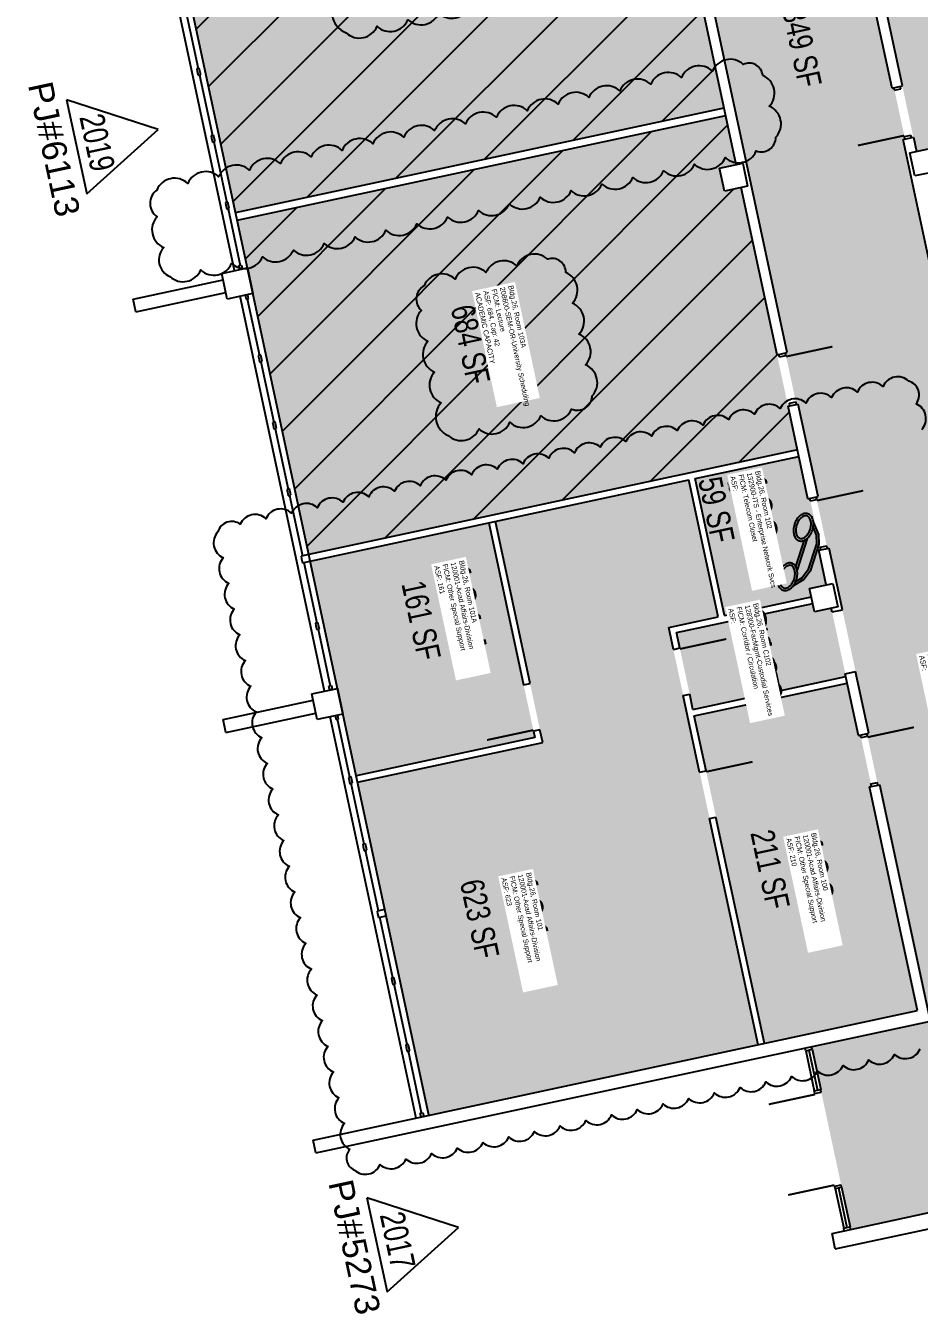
# Model space of a CAD drawing. Header units: inches. Extents: x 69208594 to 69211314, y 27667926 to 27670265.
# Drawn here: x 69208787 to 69209466, y 27667926 to 27668906 of the extents above; entities that cross this region are included whole.
import ezdxf
from ezdxf.enums import TextEntityAlignment as Align

# ---------------------------------------------------------------- set-up
doc = ezdxf.new("R2010")
doc.units = ezdxf.units.IN
doc.header["$LTSCALE"] = 10
doc.header["$MEASUREMENT"] = 0
doc.layers.get('0').update_dxf_attribs({"linetype": 'CONTINUOUS'})
for name, color, linetype in [('A-DOOR', 2, 'CONTINUOUS'), ('A-GLAZ', 1, 'CONTINUOUS'), ('A-IDEN-ICON', 4, 'CONTINUOUS'), ('A-IDEN-RNUM', 7, 'CONTINUOUS'), ('A-IDEN-SNUM', 4, 'CONTINUOUS'), ('A-IDEN-VNUM', 4, 'CONTINUOUS'), ('A-WALL', 5, 'CONTINUOUS'), ('AREA-TEXT', 3, 'CONTINUOUS'), ('Rooms-Category-Color', 7, 'CONTINUOUS'), ('Rooms-Division-Color', 7, 'CONTINUOUS'), ('Rooms-Information', 7, 'CONTINUOUS')]:
    doc.layers.add(name, color=color, linetype=linetype)
doc.layers.add('A-REV', color=1, linetype='CONTINUOUS', true_color=0xff0000)
doc.layers.add('Rooms-Capacity', color=4, linetype='CONTINUOUS', plot=False)
doc.styles.add('Arial', font='arial.ttf')
doc.styles.add('CP_AREA', font='arial.ttf', dxfattribs={"height": 15})
doc.styles.add('CP_ROOMSNUMBER', font='arial.ttf', dxfattribs={"height": 1})
doc.styles.add('CP_ROOMVNUMBER', font='arial.ttf', dxfattribs={"width": 0.85, "height": 0.075})
pattern_1 = [(45, (0, 0), (-26.516504294, 26.516504294), [])]

# ---------------------------------------------------------------- blocks, each defined once
blk = doc.blocks.new('CPPHONE')
for p, q in [((0.0169, 0.0279), (-0.0182, -0.0329)), ((0.0096, 0.0252), (-0.0196, -0.0252))]:
    blk.add_line(p, q)
for points in [[(0.0364, 0.0572), (0.0417, 0.0308), (0.0382, 0.0108), (0.0082, -0.0411), (-0.0083, -0.0558), (-0.0338, -0.0645)], [(0.0334, 0.047), (0.0366, 0.0307), (0.0334, 0.0126), (0.0043, -0.0379), (-0.0109, -0.0514), (-0.0265, -0.0567)]]:
    blk.add_lwpolyline(points)
for points in [[(0.0288, 0.0786, 0.139889), (0.0216, 0.0804, 0.107118), (0.0122, 0.0781, 0.079812), (0.0039, 0.0722, 0.067459), (-0.0035, 0.0626, 0.067459), (-0.008, 0.0515, 0.079812), (-0.009, 0.0413, 0.107118), (-0.0064, 0.032, 0.139889), (-0.0012, 0.0267, 0.139889), (0.0061, 0.0248, 0.107118), (0.0155, 0.0272, 0.079812), (0.0238, 0.0331, 0.067459), (0.0312, 0.0426, 0.067459), (0.0357, 0.0538, 0.079812), (0.0367, 0.0639, 0.107118), (0.034, 0.0732, 0.139889)], [(0.0263, 0.0743, 0.139889), (0.0218, 0.0754, 0.107118), (0.0144, 0.0736, 0.079812), (0.0074, 0.0686, 0.067459), (0.0008, 0.0601, 0.067459), (-0.0032, 0.0502, 0.079812), (-0.004, 0.0417, 0.107118), (-0.0019, 0.0344, 0.139889), (0.0013, 0.031, 0.139889), (0.0059, 0.0298, 0.107118), (0.0133, 0.0317, 0.079812), (0.0203, 0.0367, 0.067459), (0.0268, 0.0451, 0.067459), (0.0309, 0.055, 0.079812), (0.0317, 0.0636, 0.107118), (0.0296, 0.0709, 0.139889)], [(-0.0262, -0.0167, 0.139889), (-0.0334, -0.0148, 0.107118), (-0.0428, -0.0172, 0.079812), (-0.0511, -0.0231, 0.067459), (-0.0585, -0.0326, 0.067459), (-0.063, -0.0438, 0.079812), (-0.064, -0.0539, 0.107118), (-0.0614, -0.0632, 0.139889), (-0.0562, -0.0686, 0.139889), (-0.0489, -0.0704, 0.107118), (-0.0395, -0.0681, 0.079812), (-0.0312, -0.0622, 0.067459), (-0.0238, -0.0526, 0.067459), (-0.0193, -0.0415, 0.079812), (-0.0183, -0.0313, 0.107118), (-0.021, -0.022, 0.139889)], [(-0.0287, -0.021, 0.139889), (-0.0332, -0.0198, 0.107118), (-0.0406, -0.0217, 0.079812), (-0.0476, -0.0267, 0.067459), (-0.0542, -0.0351, 0.067459), (-0.0582, -0.045, 0.079812), (-0.059, -0.0536, 0.107118), (-0.0569, -0.0609, 0.139889), (-0.0537, -0.0643, 0.139889), (-0.0491, -0.0654, 0.107118), (-0.0417, -0.0636, 0.079812), (-0.0347, -0.0586, 0.067459), (-0.0282, -0.0501, 0.067459), (-0.0241, -0.0402, 0.079812), (-0.0233, -0.0317, 0.107118), (-0.0254, -0.0244, 0.139889)]]:
    blk.add_lwpolyline(points, format="xyb", close=True)
blk = doc.blocks.new('ProjectRev')
at = {"transparency": 16777216}
for p, q in [((0, 0.122), (-0.1221, -0.0895)), ((0.1221, -0.0895), (0, 0.122)), ((-0.1221, -0.0895), (0.1221, -0.0895))]:
    blk.add_line(p, q, dxfattribs=at)
at = {"transparency": 16777216, "insert": (-0.1798, -0.1151), "char_height": 0.0625, "attachment_point": 1, "style": 'Arial'}
blk.add_mtext_dynamic_manual_height_columns('PJ#', width=0.24749, gutter_width=0.3125, heights=[0], dxfattribs=at)
at = {"transparency": 16777216, "style": 'Arial', "width": 0.75}
blk.add_attdef('YEAR', text='', height=0.0625, dxfattribs=at).set_placement((0, -0.0359), align=Align.MIDDLE_CENTER)
at = {"transparency": 16777216, "style": 'Arial'}
blk.add_attdef('PROJECT', text='', height=0.0625, dxfattribs=at).set_placement((-0.0276, -0.1151), align=Align.TOP_LEFT)

msp = doc.modelspace()

# ---------------------------------------------------------------- hatches: boundary and pattern name
at = {"layer": 'Rooms-Capacity'}
h = msp.add_hatch(dxfattribs=at)
h.set_pattern_fill('ANSI31', color=256, scale=300, style=0)
h.set_pattern_definition(pattern_1)
h.paths.add_polyline_path([(69208889.31, 27669029.37), (69208946.16, 27668763.89), (69209317.74, 27668843.46), (69209262.25, 27669102.59), (69209249.53, 27669099.86), (69209248.17, 27669106.22)])
h = msp.add_hatch(dxfattribs=at)
h.set_pattern_fill('ANSI31', color=256, scale=300, style=0)
h.set_pattern_definition(pattern_1)
h.paths.add_polyline_path([(69208947.42, 27668758.02), (69209001.86, 27668503.79), (69209373.44, 27668583.36), (69209330.72, 27668782.84), (69209318.01, 27668780.11), (69209314.24, 27668797.72), (69209326.95, 27668800.44), (69209318.99, 27668837.6)])
at = {"layer": 'Rooms-Category-Color', "true_color": 0xadadad}
for points in [[(69210333.76, 27668435.17), (69210340.46, 27668403.88), (69210310.64, 27668397.49), (69210303.94, 27668428.78), (69210255.54, 27668418.42), (69210255.85, 27668416.95), (69210253.89, 27668416.53), (69210218.69, 27668408.99), (69210216.74, 27668408.57), (69210216.42, 27668410.04), (69210130.37, 27668391.61), (69210130.69, 27668390.15), (69210128.73, 27668389.73), (69210070.06, 27668377.16), (69210068.11, 27668376.75), (69210067.79, 27668378.21), (69209860.49, 27668333.82), (69209821.38, 27668325.44), (69209672.75, 27668293.61), (69209673.06, 27668292.15), (69209671.11, 27668291.73), (69209635.91, 27668284.19), (69209633.95, 27668283.77), (69209633.64, 27668285.24), (69209571.06, 27668271.83), (69209589.9, 27668183.83), (69209592, 27668174.05), (69209730.85, 27668203.79), (69209749.84, 27668191.49), (69209772.88, 27668083.93), (69209760.58, 27668064.94), (69209564.04, 27668022.85), (69209505.37, 27668010.28), (69209416.39, 27667991.23), (69209413.94, 27667990.7), (69209413.52, 27667992.66), (69209407.08, 27668022.73), (69209406.67, 27668024.68), (69209391.59, 27668095.08), (69209391.17, 27668097.04), (69209384.63, 27668127.6), (69209384.21, 27668129.55), (69209386.65, 27668130.08), (69209474.66, 27668148.92), (69209472.56, 27668158.7), (69209458.64, 27668223.73), (69209450.26, 27668262.84), (69209438.53, 27668317.6), (69209436.13, 27668328.84), (69209434.66, 27668328.53), (69209434.24, 27668330.49), (69209426.7, 27668365.69), (69209426.28, 27668367.64), (69209427.75, 27668367.96), (69209424.19, 27668384.58), (69209417.7, 27668414.89), (69209415.81, 27668423.69), (69209407.65, 27668461.83), (69209407.44, 27668462.81), (69209397.6, 27668508.76), (69209396.13, 27668508.45), (69209395.71, 27668510.41), (69209388.17, 27668545.61), (69209387.75, 27668547.56), (69209389.22, 27668547.88), (69209374.14, 27668618.28), (69209372.68, 27668617.97), (69209372.26, 27668619.92), (69209364.72, 27668655.12), (69209364.3, 27668657.08), (69209365.77, 27668657.39), (69209362.21, 27668674.02), (69209345.45, 27668752.24), (69209300.64, 27668961.5), (69209292.27, 27669000.61), (69209284.94, 27669034.84), (69209283.47, 27669034.52), (69209283.05, 27669036.48), (69209275.51, 27669071.68), (69209275.09, 27669073.64), (69209276.56, 27669073.95), (69209260.23, 27669150.22), (69209259.6, 27669153.15), (69209258.13, 27669152.84), (69209257.71, 27669154.8), (69209250.8, 27669187.06), (69209250.38, 27669189.02), (69209250.17, 27669190), (69209249.76, 27669191.95), (69209251.22, 27669192.27), (69209235.1, 27669267.56), (69209226.72, 27669306.67), (69209223.37, 27669322.32), (69209213.32, 27669369.25), (69209209.97, 27669384.9), (69209201.59, 27669424.01), (69209180.86, 27669520.82), (69209172.49, 27669559.93), (69209160.76, 27669614.69), (69209159.29, 27669614.38), (69209158.87, 27669616.33), (69209153.22, 27669642.73), (69209152.8, 27669644.69), (69209151.34, 27669651.53), (69209150.92, 27669653.49), (69209152.38, 27669653.8), (69209149.03, 27669669.45), (69209141.21, 27669667.77), (69209125.56, 27669664.42), (69209120.75, 27669686.91), (69209136.39, 27669690.26), (69209144.22, 27669691.94), (69209142.33, 27669700.74), (69209140.87, 27669700.42), (69209140.45, 27669702.38), (69209132.91, 27669737.58), (69209132.49, 27669739.54), (69209133.96, 27669739.85), (69209124.32, 27669784.83), (69209122.65, 27669792.65), (69209111.76, 27669843.5), (69209110.08, 27669851.32), (69209099.4, 27669901.19), (69209096.96, 27669900.67), (69209096.54, 27669902.63), (69209089, 27669937.83), (69209088.58, 27669939.78), (69209091.03, 27669940.31), (69209075.32, 27670013.64), (69209077.28, 27670014.06), (69209096.83, 27670018.25), (69209098.79, 27670018.67), (69209169.19, 27670033.75), (69209171.15, 27670034.17), (69209190.71, 27670038.35), (69209192.66, 27670038.77), (69209207.74, 27669968.37), (69209227.42, 27669876.45), (69209229.1, 27669868.63), (69209230.35, 27669862.76), (69209238.73, 27669823.65), (69209239.99, 27669817.78), (69209241.66, 27669809.96), (69209422.07, 27669848.6), (69209440.47, 27669836.68), (69209445.19, 27669814.68), (69209451.05, 27669787.3), (69209455.76, 27669765.3), (69209443.85, 27669746.9), (69209263.44, 27669708.27), (69209279.56, 27669632.97), (69209287.94, 27669593.86), (69209292.97, 27669570.39), (69209301.34, 27669531.28), (69209311.39, 27669484.34), (69209312.86, 27669484.66), (69209313.28, 27669482.7), (69209320.82, 27669447.5), (69209321.24, 27669445.54), (69209319.77, 27669445.23), (69209363.33, 27669241.84), (69209380.08, 27669163.61), (69209442.06, 27668874.18), (69209445.41, 27668858.53), (69209446.88, 27668858.85), (69209447.3, 27668856.89), (69209454.84, 27668821.69), (69209455.26, 27668819.73), (69209453.79, 27668819.42), (69209458.81, 27668795.95), (69209474.94, 27668720.66), (69209483.32, 27668681.55), (69209524.15, 27668490.87), (69209549.28, 27668373.53), (69209550.95, 27668365.71), (69209558.78, 27668367.38), (69209560.73, 27668367.8), (69209560.42, 27668369.27), (69209662.11, 27668391.05), (69209697.31, 27668398.58), (69209699.27, 27668399), (69209699.58, 27668397.54), (69209707.41, 27668399.21), (69209715.23, 27668400.89), (69209738.7, 27668405.91), (69209809.1, 27668420.99), (69209808.79, 27668422.46), (69209810.74, 27668422.87), (69209845.94, 27668430.41), (69209847.9, 27668430.83), (69209848.21, 27668429.37), (69209851.15, 27668429.99), (69209856.04, 27668431.04), (69209895.15, 27668439.42), (69209894.83, 27668440.88), (69209896.79, 27668441.3), (69209931.99, 27668448.84), (69209933.95, 27668449.26), (69209934.26, 27668447.79), (69209957.73, 27668452.82), (69209996.84, 27668461.19), (69209999.78, 27668461.82), (69210004.67, 27668462.87), (69210043.78, 27668471.25), (69210043.46, 27668472.71), (69210045.42, 27668473.13), (69210080.62, 27668480.67), (69210082.58, 27668481.09), (69210082.89, 27668479.62), (69210168.94, 27668498.05), (69210160.56, 27668537.16), (69210164.48, 27668538), (69210164.16, 27668539.47), (69210166.12, 27668539.89), (69210224.79, 27668552.45), (69210226.74, 27668552.87), (69210227.06, 27668551.4), (69210230.97, 27668552.24), (69210239.34, 27668513.13), (69210262.81, 27668518.15), (69210278.46, 27668521.5), (69210278.14, 27668522.97), (69210280.1, 27668523.39), (69210315.3, 27668530.93), (69210317.26, 27668531.35), (69210317.57, 27668529.88), (69210327.35, 27668531.97), (69210332.24, 27668533.02), (69210364.51, 27668539.93), (69210403.62, 27668548.31), (69210449.58, 27668558.15), (69210454.47, 27668559.2), (69210458.38, 27668560.03), (69210497.49, 27668568.41), (69210574.25, 27668584.85), (69210579.14, 27668585.89), (69210669.59, 27668605.26), (69210661.21, 27668644.38), (69210665.12, 27668645.22), (69210664.81, 27668646.68), (69210666.77, 27668647.1), (69210725.44, 27668659.67), (69210727.39, 27668660.08), (69210727.71, 27668658.62), (69210731.62, 27668659.45), (69210738.32, 27668628.16), (69210738.63, 27668626.7), (69210739.68, 27668621.81), (69210739.99, 27668620.34), (69210755.64, 27668623.69), (69210755.32, 27668625.16), (69210757.28, 27668625.58), (69210776.84, 27668629.77), (69210778.79, 27668630.18), (69210792.48, 27668633.12), (69210794.44, 27668633.54), (69210794.75, 27668632.07), (69210841.69, 27668642.12), (69210865.15, 27668647.15), (69210864.84, 27668648.61), (69210866.8, 27668649.03), (69210878.53, 27668651.54), (69210880.49, 27668651.96), (69210902, 27668656.57), (69210903.95, 27668656.99), (69210904.27, 27668655.52), (69210935.56, 27668662.22), (69211001.07, 27668676.25), (69211000.76, 27668677.72), (69211002.71, 27668678.14), (69211037.92, 27668685.68), (69211039.87, 27668686.1), (69211040.19, 27668684.63), (69211048.01, 27668686.3), (69211048.22, 27668685.33), (69211185.11, 27668714.64), (69211184.91, 27668715.62), (69211196.64, 27668718.13), (69211199.15, 27668706.4), (69211209.2, 27668659.46), (69211218.42, 27668616.44), (69211206.68, 27668613.93), (69211196.9, 27668611.83), (69211199.21, 27668601.08), (69211207.58, 27668561.96), (69211211.98, 27668541.43), (69211208.07, 27668540.59), (69211208.59, 27668538.15), (69211206.64, 27668537.73), (69211177.3, 27668531.45), (69211175.35, 27668531.03), (69211171.44, 27668530.19), (69211140.15, 27668523.49), (69211138.19, 27668523.07), (69211136.23, 27668522.65), (69211101.03, 27668515.11), (69211099.08, 27668514.69), (69211098.55, 27668517.14), (69211094.64, 27668516.3), (69211077.68, 27668595.5), (69211067.9, 27668593.41), (69211068.11, 27668592.43), (69210756.18, 27668525.63), (69210756.5, 27668524.17), (69210754.54, 27668523.75), (69210695.87, 27668511.18), (69210693.92, 27668510.76), (69210693.6, 27668512.23)], [(69209383.28, 27668544.56), (69209390.82, 27668509.36), (69209391.24, 27668507.4), (69209389.77, 27668507.09), (69209395.43, 27668480.69), (69209382.72, 27668477.97), (69209384.08, 27668471.61), (69209318.07, 27668457.47), (69209295.77, 27668561.61), (69209374.49, 27668578.47), (69209381.4, 27668546.2), (69209382.86, 27668546.52)], [(69209399.2, 27668463.09), (69209386.48, 27668460.36), (69209385.12, 27668466.72), (69209281.47, 27668444.52), (69209283.99, 27668432.79), (69209291.52, 27668397.59), (69209293.99, 27668386.1), (69209410.35, 27668411.02), (69209409.88, 27668413.22), (69209408.99, 27668417.37), (69209407.99, 27668422.02), (69209399.61, 27668461.13)]]:
    msp.add_hatch(color=253, dxfattribs=at).paths.add_polyline_path(points)
at = {"layer": 'Rooms-Category-Color', "true_color": 0xfa9ba3}
msp.add_hatch(color=241, dxfattribs=at).paths.add_polyline_path([(69209774.72, 27668858.49), (69209823.93, 27668628.7), (69209824.25, 27668627.23), (69210127.06, 27668693.62), (69210158.89, 27668544.99), (69210230.76, 27668560.38), (69210197.46, 27668708.69), (69210240.49, 27668717.91), (69210134.95, 27669210.73), (69209721.33, 27669122.15), (69209729.39, 27669084.51), (69209629.16, 27669063.04), (69209636.7, 27669027.84), (69209631.81, 27669026.8), (69209624.06, 27669062.97), (69209419.21, 27669019.1), (69209463.92, 27668810.34), (69209773.89, 27668876.72), (69209777.66, 27668859.12)])
at = {"layer": 'Rooms-Category-Color', "true_color": 0xffff64}
for points in [[(69208889.31, 27669029.37), (69208946.16, 27668763.89), (69209317.74, 27668843.46), (69209262.25, 27669102.59), (69209249.53, 27669099.86), (69209248.17, 27669106.22)], [(69208947.42, 27668758.02), (69209001.86, 27668503.79), (69209373.44, 27668583.36), (69209330.72, 27668782.84), (69209318.01, 27668780.11), (69209314.24, 27668797.72), (69209326.95, 27668800.44), (69209318.99, 27668837.6)]]:
    msp.add_hatch(color=51, dxfattribs=at).paths.add_polyline_path(points)
at = {"layer": 'Rooms-Category-Color', "true_color": 0xe3f498}
for points in [[(69209275.54, 27668448.37), (69209313.18, 27668456.43), (69209290.88, 27668560.57), (69209143.72, 27668529.05), (69209179.74, 27668360.86), (69209038.93, 27668330.71), (69209093.16, 27668077.45), (69209201.7, 27668100.7), (69209206.59, 27668101.74), (69209343.49, 27668131.06)], [(69209002.91, 27668498.9), (69209037.88, 27668335.6), (69209173.8, 27668364.71), (69209138.83, 27668528)], [(69209428.3, 27668327.17), (69209429.77, 27668327.48), (69209429.35, 27668329.44), (69209421.81, 27668364.64), (69209421.39, 27668366.6), (69209419.93, 27668366.28), (69209416.37, 27668382.9), (69209411.39, 27668406.13), (69209295.03, 27668381.21), (69209303.98, 27668339.41), (69209311.52, 27668304.21), (69209330.79, 27668214.24), (69209338.33, 27668179.04), (69209348.38, 27668132.11), (69209374.78, 27668137.76), (69209379.67, 27668138.81), (69209464.74, 27668157.03), (69209450.81, 27668222.05), (69209442.44, 27668261.17), (69209432.18, 27668309.08), (69209431.13, 27668313.97), (69209430.71, 27668315.92)]]:
    msp.add_hatch(color=61, dxfattribs=at).paths.add_polyline_path(points)
at = {"layer": 'Rooms-Division-Color', "true_color": 0xadadad}
for points in [[(69210333.76, 27668435.17), (69210340.46, 27668403.88), (69210310.64, 27668397.49), (69210303.94, 27668428.78), (69210255.54, 27668418.42), (69210255.85, 27668416.95), (69210253.89, 27668416.53), (69210218.69, 27668408.99), (69210216.74, 27668408.57), (69210216.42, 27668410.04), (69210130.37, 27668391.61), (69210130.69, 27668390.15), (69210128.73, 27668389.73), (69210070.06, 27668377.16), (69210068.11, 27668376.75), (69210067.79, 27668378.21), (69209860.49, 27668333.82), (69209821.38, 27668325.44), (69209672.75, 27668293.61), (69209673.06, 27668292.15), (69209671.11, 27668291.73), (69209635.91, 27668284.19), (69209633.95, 27668283.77), (69209633.64, 27668285.24), (69209571.06, 27668271.83), (69209589.9, 27668183.83), (69209592, 27668174.05), (69209730.85, 27668203.79), (69209749.84, 27668191.49), (69209772.88, 27668083.93), (69209760.58, 27668064.94), (69209564.04, 27668022.85), (69209505.37, 27668010.28), (69209416.39, 27667991.23), (69209413.94, 27667990.7), (69209413.52, 27667992.66), (69209407.08, 27668022.73), (69209406.67, 27668024.68), (69209391.59, 27668095.08), (69209391.17, 27668097.04), (69209384.63, 27668127.6), (69209384.21, 27668129.55), (69209386.65, 27668130.08), (69209474.66, 27668148.92), (69209472.56, 27668158.7), (69209458.64, 27668223.73), (69209450.26, 27668262.84), (69209438.53, 27668317.6), (69209436.13, 27668328.84), (69209434.66, 27668328.53), (69209434.24, 27668330.49), (69209426.7, 27668365.69), (69209426.28, 27668367.64), (69209427.75, 27668367.96), (69209424.19, 27668384.58), (69209417.7, 27668414.89), (69209415.81, 27668423.69), (69209407.65, 27668461.83), (69209407.44, 27668462.81), (69209397.6, 27668508.76), (69209396.13, 27668508.45), (69209395.71, 27668510.41), (69209388.17, 27668545.61), (69209387.75, 27668547.56), (69209389.22, 27668547.88), (69209374.14, 27668618.28), (69209372.68, 27668617.97), (69209372.26, 27668619.92), (69209364.72, 27668655.12), (69209364.3, 27668657.08), (69209365.77, 27668657.39), (69209362.21, 27668674.02), (69209345.45, 27668752.24), (69209300.64, 27668961.5), (69209292.27, 27669000.61), (69209284.94, 27669034.84), (69209283.47, 27669034.52), (69209283.05, 27669036.48), (69209275.51, 27669071.68), (69209275.09, 27669073.64), (69209276.56, 27669073.95), (69209260.23, 27669150.22), (69209259.6, 27669153.15), (69209258.13, 27669152.84), (69209257.71, 27669154.8), (69209250.8, 27669187.06), (69209250.38, 27669189.02), (69209250.17, 27669190), (69209249.76, 27669191.95), (69209251.22, 27669192.27), (69209235.1, 27669267.56), (69209226.72, 27669306.67), (69209223.37, 27669322.32), (69209213.32, 27669369.25), (69209209.97, 27669384.9), (69209201.59, 27669424.01), (69209180.86, 27669520.82), (69209172.49, 27669559.93), (69209160.76, 27669614.69), (69209159.29, 27669614.38), (69209158.87, 27669616.33), (69209153.22, 27669642.73), (69209152.8, 27669644.69), (69209151.34, 27669651.53), (69209150.92, 27669653.49), (69209152.38, 27669653.8), (69209149.03, 27669669.45), (69209141.21, 27669667.77), (69209125.56, 27669664.42), (69209120.75, 27669686.91), (69209136.39, 27669690.26), (69209144.22, 27669691.94), (69209142.33, 27669700.74), (69209140.87, 27669700.42), (69209140.45, 27669702.38), (69209132.91, 27669737.58), (69209132.49, 27669739.54), (69209133.96, 27669739.85), (69209124.32, 27669784.83), (69209122.65, 27669792.65), (69209111.76, 27669843.5), (69209110.08, 27669851.32), (69209099.4, 27669901.19), (69209096.96, 27669900.67), (69209096.54, 27669902.63), (69209089, 27669937.83), (69209088.58, 27669939.78), (69209091.03, 27669940.31), (69209075.32, 27670013.64), (69209077.28, 27670014.06), (69209096.83, 27670018.25), (69209098.79, 27670018.67), (69209169.19, 27670033.75), (69209171.15, 27670034.17), (69209190.71, 27670038.35), (69209192.66, 27670038.77), (69209207.74, 27669968.37), (69209227.42, 27669876.45), (69209229.1, 27669868.63), (69209230.35, 27669862.76), (69209238.73, 27669823.65), (69209239.99, 27669817.78), (69209241.66, 27669809.96), (69209422.07, 27669848.6), (69209440.47, 27669836.68), (69209445.19, 27669814.68), (69209451.05, 27669787.3), (69209455.76, 27669765.3), (69209443.85, 27669746.9), (69209263.44, 27669708.27), (69209279.56, 27669632.97), (69209287.94, 27669593.86), (69209292.97, 27669570.39), (69209301.34, 27669531.28), (69209311.39, 27669484.34), (69209312.86, 27669484.66), (69209313.28, 27669482.7), (69209320.82, 27669447.5), (69209321.24, 27669445.54), (69209319.77, 27669445.23), (69209363.33, 27669241.84), (69209380.08, 27669163.61), (69209442.06, 27668874.18), (69209445.41, 27668858.53), (69209446.88, 27668858.85), (69209447.3, 27668856.89), (69209454.84, 27668821.69), (69209455.26, 27668819.73), (69209453.79, 27668819.42), (69209458.81, 27668795.95), (69209474.94, 27668720.66), (69209483.32, 27668681.55), (69209524.15, 27668490.87), (69209549.28, 27668373.53), (69209550.95, 27668365.71), (69209558.78, 27668367.38), (69209560.73, 27668367.8), (69209560.42, 27668369.27), (69209662.11, 27668391.05), (69209697.31, 27668398.58), (69209699.27, 27668399), (69209699.58, 27668397.54), (69209707.41, 27668399.21), (69209715.23, 27668400.89), (69209738.7, 27668405.91), (69209809.1, 27668420.99), (69209808.79, 27668422.46), (69209810.74, 27668422.87), (69209845.94, 27668430.41), (69209847.9, 27668430.83), (69209848.21, 27668429.37), (69209851.15, 27668429.99), (69209856.04, 27668431.04), (69209895.15, 27668439.42), (69209894.83, 27668440.88), (69209896.79, 27668441.3), (69209931.99, 27668448.84), (69209933.95, 27668449.26), (69209934.26, 27668447.79), (69209957.73, 27668452.82), (69209996.84, 27668461.19), (69209999.78, 27668461.82), (69210004.67, 27668462.87), (69210043.78, 27668471.25), (69210043.46, 27668472.71), (69210045.42, 27668473.13), (69210080.62, 27668480.67), (69210082.58, 27668481.09), (69210082.89, 27668479.62), (69210168.94, 27668498.05), (69210160.56, 27668537.16), (69210164.48, 27668538), (69210164.16, 27668539.47), (69210166.12, 27668539.89), (69210224.79, 27668552.45), (69210226.74, 27668552.87), (69210227.06, 27668551.4), (69210230.97, 27668552.24), (69210239.34, 27668513.13), (69210262.81, 27668518.15), (69210278.46, 27668521.5), (69210278.14, 27668522.97), (69210280.1, 27668523.39), (69210315.3, 27668530.93), (69210317.26, 27668531.35), (69210317.57, 27668529.88), (69210327.35, 27668531.97), (69210332.24, 27668533.02), (69210364.51, 27668539.93), (69210403.62, 27668548.31), (69210449.58, 27668558.15), (69210454.47, 27668559.2), (69210458.38, 27668560.03), (69210497.49, 27668568.41), (69210574.25, 27668584.85), (69210579.14, 27668585.89), (69210669.59, 27668605.26), (69210661.21, 27668644.38), (69210665.12, 27668645.22), (69210664.81, 27668646.68), (69210666.77, 27668647.1), (69210725.44, 27668659.67), (69210727.39, 27668660.08), (69210727.71, 27668658.62), (69210731.62, 27668659.45), (69210738.32, 27668628.16), (69210738.63, 27668626.7), (69210739.68, 27668621.81), (69210739.99, 27668620.34), (69210755.64, 27668623.69), (69210755.32, 27668625.16), (69210757.28, 27668625.58), (69210776.84, 27668629.77), (69210778.79, 27668630.18), (69210792.48, 27668633.12), (69210794.44, 27668633.54), (69210794.75, 27668632.07), (69210841.69, 27668642.12), (69210865.15, 27668647.15), (69210864.84, 27668648.61), (69210866.8, 27668649.03), (69210878.53, 27668651.54), (69210880.49, 27668651.96), (69210902, 27668656.57), (69210903.95, 27668656.99), (69210904.27, 27668655.52), (69210935.56, 27668662.22), (69211001.07, 27668676.25), (69211000.76, 27668677.72), (69211002.71, 27668678.14), (69211037.92, 27668685.68), (69211039.87, 27668686.1), (69211040.19, 27668684.63), (69211048.01, 27668686.3), (69211048.22, 27668685.33), (69211185.11, 27668714.64), (69211184.91, 27668715.62), (69211196.64, 27668718.13), (69211199.15, 27668706.4), (69211209.2, 27668659.46), (69211218.42, 27668616.44), (69211206.68, 27668613.93), (69211196.9, 27668611.83), (69211199.21, 27668601.08), (69211207.58, 27668561.96), (69211211.98, 27668541.43), (69211208.07, 27668540.59), (69211208.59, 27668538.15), (69211206.64, 27668537.73), (69211177.3, 27668531.45), (69211175.35, 27668531.03), (69211171.44, 27668530.19), (69211140.15, 27668523.49), (69211138.19, 27668523.07), (69211136.23, 27668522.65), (69211101.03, 27668515.11), (69211099.08, 27668514.69), (69211098.55, 27668517.14), (69211094.64, 27668516.3), (69211077.68, 27668595.5), (69211067.9, 27668593.41), (69211068.11, 27668592.43), (69210756.18, 27668525.63), (69210756.5, 27668524.17), (69210754.54, 27668523.75), (69210695.87, 27668511.18), (69210693.92, 27668510.76), (69210693.6, 27668512.23)], [(69209383.28, 27668544.56), (69209390.82, 27668509.36), (69209391.24, 27668507.4), (69209389.77, 27668507.09), (69209395.43, 27668480.69), (69209382.72, 27668477.97), (69209384.08, 27668471.61), (69209318.07, 27668457.47), (69209295.77, 27668561.61), (69209374.49, 27668578.47), (69209381.4, 27668546.2), (69209382.86, 27668546.52)], [(69209399.2, 27668463.09), (69209386.48, 27668460.36), (69209385.12, 27668466.72), (69209281.47, 27668444.52), (69209283.99, 27668432.79), (69209291.52, 27668397.59), (69209293.99, 27668386.1), (69209410.35, 27668411.02), (69209409.88, 27668413.22), (69209408.99, 27668417.37), (69209407.99, 27668422.02), (69209399.61, 27668461.13)]]:
    msp.add_hatch(color=253, dxfattribs=at).paths.add_polyline_path(points)
at = {"layer": 'Rooms-Division-Color', "true_color": 0x007f1f}
msp.add_hatch(color=106, dxfattribs=at).paths.add_polyline_path([(69209774.72, 27668858.49), (69209823.93, 27668628.7), (69209824.25, 27668627.23), (69210127.06, 27668693.62), (69210158.89, 27668544.99), (69210230.76, 27668560.38), (69210197.46, 27668708.69), (69210240.49, 27668717.91), (69210134.95, 27669210.73), (69209721.33, 27669122.15), (69209729.39, 27669084.51), (69209629.16, 27669063.04), (69209636.7, 27669027.84), (69209631.81, 27669026.8), (69209624.06, 27669062.97), (69209419.21, 27669019.1), (69209463.92, 27668810.34), (69209773.89, 27668876.72), (69209777.66, 27668859.12)])
at = {"layer": 'Rooms-Division-Color', "true_color": 0x003fff}
for points in [[(69208889.31, 27669029.37), (69208946.16, 27668763.89), (69209317.74, 27668843.46), (69209262.25, 27669102.59), (69209249.53, 27669099.86), (69209248.17, 27669106.22)], [(69208947.42, 27668758.02), (69209001.86, 27668503.79), (69209373.44, 27668583.36), (69209330.72, 27668782.84), (69209318.01, 27668780.11), (69209314.24, 27668797.72), (69209326.95, 27668800.44), (69209318.99, 27668837.6)]]:
    msp.add_hatch(color=160, dxfattribs=at).paths.add_polyline_path(points)
at = {"layer": 'Rooms-Division-Color', "true_color": 0x62f98f}
for points in [[(69209275.54, 27668448.37), (69209313.18, 27668456.43), (69209290.88, 27668560.57), (69209143.72, 27668529.05), (69209179.74, 27668360.86), (69209038.93, 27668330.71), (69209093.16, 27668077.45), (69209201.7, 27668100.7), (69209206.59, 27668101.74), (69209343.49, 27668131.06)], [(69209002.91, 27668498.9), (69209037.88, 27668335.6), (69209173.8, 27668364.71), (69209138.83, 27668528)], [(69209428.3, 27668327.17), (69209429.77, 27668327.48), (69209429.35, 27668329.44), (69209421.81, 27668364.64), (69209421.39, 27668366.6), (69209419.93, 27668366.28), (69209416.37, 27668382.9), (69209411.39, 27668406.13), (69209295.03, 27668381.21), (69209303.98, 27668339.41), (69209311.52, 27668304.21), (69209330.79, 27668214.24), (69209338.33, 27668179.04), (69209348.38, 27668132.11), (69209374.78, 27668137.76), (69209379.67, 27668138.81), (69209464.74, 27668157.03), (69209450.81, 27668222.05), (69209442.44, 27668261.17), (69209432.18, 27668309.08), (69209431.13, 27668313.97), (69209430.71, 27668315.92)]]:
    msp.add_hatch(color=91, dxfattribs=at).paths.add_polyline_path(points)

# ---------------------------------------------------------------- linework, layer by layer
at = {"layer": 'A-DOOR'}
for points in [[(69209454.68, 27668822.42, 1.5, 1.5, 0), (69209419.48, 27668814.88, 0, 0, 0), (69209419.32, 27668815.62, 0, 0, -0.414214), (69209448.77, 27668857.2, 0, 0, -0.414214)], [(69209364.88, 27668654.39, 1.5, 1.5, 0), (69209400.08, 27668661.93, 0, 0, 0), (69209400.23, 27668661.2, 0, 0, -0.414214), (69209370.79, 27668619.61, 0, 0, -0.414214)], [(69209388.33, 27668544.87, 1.5, 1.5, 0), (69209423.53, 27668552.41, 0, 0, 0), (69209423.69, 27668551.68, 0, 0, -0.414214), (69209394.24, 27668510.09, 0, 0, -0.414214)], [(69209284.14, 27668432.06, 1.5, 1.5, 0), (69209319.35, 27668439.59, 0, 0, 0), (69209319.5, 27668438.86, 0, 0, -0.414214), (69209290.06, 27668397.27, 0, 0, -0.414214)], [(69209172.6, 27668370.33, 1.5, 1.5, 0), (69209137.39, 27668362.79, 0, 0, 0), (69209137.24, 27668363.52, 0, 0, -0.414214), (69209166.68, 27668405.11, 0, 0, -0.414214)], [(69209426.86, 27668364.95, 1.5, 1.5, 0), (69209462.06, 27668372.49, 0, 0, 0), (69209462.22, 27668371.76, 0, 0, -0.414214), (69209432.77, 27668330.17, 0, 0, -0.414214)], [(69209304.14, 27668338.67, 1.5, 1.5, 0), (69209339.34, 27668346.21, 0, 0, 0), (69209339.5, 27668345.48, 0, 0, -0.414214), (69209310.06, 27668303.89, 0, 0, -0.414214)], [(69209386.86, 27668093.3, 1.5, 1.5, 0), (69209351.65, 27668085.77, 0, 0, 0), (69209351.81, 27668085.03, 0, 0, 0.414214), (69209395.7, 27668059.15, 0, 0, 0.414214)], [(69209401.62, 27668024.37, 1.5, 1.5, 0), (69209366.42, 27668016.83, 0, 0, 0), (69209366.26, 27668017.56, 0, 0, -0.414214), (69209395.7, 27668059.15, 0, 0, -0.414214)]]:
    msp.add_lwpolyline(points, format="xyseb", dxfattribs=at)
at = {"layer": 'A-GLAZ'}
for p, q in [((69209001.86, 27668503.79), (69208786.6, 27669508.99)), ((69208945.39, 27668719.75), (69208881.1, 27669019.94)), ((69208907.77, 27668919.29), (69208917.61, 27668873.34)), ((69208918.66, 27668868.45), (69208928.5, 27668822.49)), ((69208929.55, 27668817.6), (69208939.39, 27668771.64)), ((69208940.44, 27668766.75), (69208949.65, 27668723.73)), ((69209013.86, 27668400), (69208949.58, 27668700.19)), ((69208955.09, 27668698.31), (69208964.31, 27668655.28)), ((69208965.36, 27668650.39), (69208975.2, 27668604.43)), ((69208976.24, 27668599.54), (69208986.09, 27668553.59)), ((69208987.13, 27668548.7), (69208996.98, 27668502.74)), ((69208998.02, 27668497.85), (69209007.86, 27668451.89)), ((69209059.66, 27668233.91), (69209002.91, 27668498.9)), ((69209008.91, 27668447), (69209018.12, 27668403.98)), ((69209083.39, 27668075.36), (69209018.05, 27668380.44)), ((69209032.99, 27668334.55), (69209023.57, 27668378.55)), ((69209043.88, 27668283.71), (69209034.04, 27668329.66)), ((69209054.77, 27668232.86), (69209044.93, 27668278.82)), ((69209065.66, 27668182.01), (69209055.82, 27668227.97)), ((69209093.16, 27668077.45), (69209060.71, 27668229.02)), ((69209076.55, 27668131.16), (69209066.71, 27668177.12)), ((69209087.65, 27668079.34), (69209077.6, 27668126.28)), ((69209379.74, 27668126.55), (69209386.28, 27668095.99)), ((69209382.18, 27668127.07), (69209388.73, 27668096.52)), ((69209384.63, 27668127.6), (69209391.17, 27668097.04)), ((69209402.2, 27668021.68), (69209408.63, 27667991.61)), ((69209404.64, 27668022.2), (69209411.08, 27667992.13)), ((69209407.08, 27668022.73), (69209413.52, 27667992.66))]:
    msp.add_line(p, q, dxfattribs=at)
at = {"layer": 'A-REV'}
for points in [[(69209030.3, 27668900.48, 0.520567), (69209053.76, 27668905.51, 0.520567), (69209077.23, 27668910.53, 0.520567), (69209100.7, 27668915.56, 0.520567), (69209124.17, 27668920.59, 0.520567), (69209128.61, 27668937.92, 0.520567), (69209123.58, 27668961.39, 0.520567), (69209118.56, 27668984.86, 0.520567), (69209113.53, 27669008.33, 0.520567), (69209108.51, 27669031.8, 0.520567), (69209087.36, 27669030.35, 0.520567), (69209063.89, 27669025.32, 0.520567), (69209040.42, 27669020.3, 0.520567), (69209016.95, 27669015.27, 0.520567), (69209008.93, 27669000.25, 0.520567), (69209013.96, 27668976.78, 0.520567), (69209018.98, 27668953.31, 0.520567), (69209024.01, 27668929.85, 0.520567)], [(69208896.23, 27668715.2, 0.520567), (69208919.7, 27668720.23, 0.520567), (69208943.17, 27668725.25, 0.520567), (69208966.64, 27668730.28, 0.520567), (69208990.1, 27668735.3, 0.520567), (69209013.57, 27668740.33, 0.520567), (69209037.04, 27668745.36, 0.520567), (69209060.51, 27668750.38, 0.520567), (69209083.97, 27668755.41, 0.520567), (69209107.44, 27668760.43, 0.520567), (69209130.91, 27668765.46, 0.520567), (69209154.38, 27668770.48, 0.520567), (69209177.85, 27668775.51, 0.520567), (69209201.31, 27668780.54, 0.520567), (69209224.78, 27668785.56, 0.520567), (69209248.25, 27668790.59, 0.520567), (69209271.72, 27668795.61, 0.520567), (69209295.19, 27668800.64, 0.520567), (69209318.65, 27668805.66, 0.520567), (69209342.12, 27668810.69, 0.520567), (69209357.1, 27668821.21, 0.520567), (69209352.08, 27668844.68, 0.520567), (69209347.05, 27668868.14, 0.520567), (69209332.25, 27668876.51, 0.520567), (69209308.78, 27668871.48, 0.520567), (69209285.31, 27668866.45, 0.520567), (69209261.85, 27668861.43, 0.520567), (69209238.38, 27668856.4, 0.520567), (69209214.91, 27668851.38, 0.520567), (69209191.44, 27668846.35, 0.520567), (69209167.98, 27668841.33, 0.520567), (69209144.51, 27668836.3, 0.520567), (69209121.04, 27668831.27, 0.520567), (69209097.57, 27668826.25, 0.520567), (69209074.1, 27668821.22, 0.520567), (69209050.64, 27668816.2, 0.520567), (69209027.17, 27668811.17, 0.520567), (69209003.7, 27668806.15, 0.520567), (69208980.23, 27668801.12, 0.520567), (69208956.76, 27668796.09, 0.520567), (69208933.3, 27668791.07, 0.520567), (69208909.83, 27668786.04, 0.520567), (69208886.36, 27668781.02, 0.520567), (69208886.48, 27668760.72, 0.520567), (69208891.51, 27668737.26, 0.520567)], [(69209107.84, 27668594.35, 0.520567), (69209131.31, 27668599.37, 0.520567), (69209154.78, 27668604.4, 0.520567), (69209178.24, 27668609.42, 0.520567), (69209201.71, 27668614.45, 0.520567), (69209217.38, 27668624.52, 0.520567), (69209212.36, 27668647.99, 0.520567), (69209207.33, 27668671.46, 0.520567), (69209202.31, 27668694.92, 0.520567), (69209197.28, 27668718.39, 0.520567), (69209183.53, 27668728.38, 0.520567), (69209160.06, 27668723.35, 0.520567), (69209136.6, 27668718.33, 0.520567), (69209113.13, 27668713.3, 0.520567), (69209089.66, 27668708.28, 0.520567), (69209087.47, 27668689.48, 0.520567), (69209092.49, 27668666.01, 0.520567), (69209097.52, 27668642.55, 0.520567), (69209102.54, 27668619.08, 0.520567)]]:
    msp.add_lwpolyline(points, format="xyb", close=True, dxfattribs=at)
msp.add_lwpolyline([(69209467.97, 27668598.88, 0.520567), (69209463.78, 27668618.44, 0.520567), (69209458.13, 27668635.74, 0.520567), (69209438.57, 27668631.55, 0.520567), (69209419.02, 27668627.36, 0.520567), (69209399.46, 27668623.17, 0.520567), (69209379.91, 27668618.99, 0.520567), (69209360.35, 27668614.8, 0.520567), (69209340.79, 27668610.61, 0.520567), (69209321.24, 27668606.42, 0.520567), (69209301.68, 27668602.23, 0.520567), (69209282.12, 27668598.05, 0.520567), (69209262.57, 27668593.86, 0.520567), (69209243.01, 27668589.67, 0.520567), (69209223.45, 27668585.48, 0.520567), (69209203.9, 27668581.29, 0.520567), (69209184.34, 27668577.11, 0.520567), (69209164.78, 27668572.92, 0.520567), (69209145.23, 27668568.73, 0.520567), (69209125.67, 27668564.54, 0.520567), (69209106.11, 27668560.35, 0.520567), (69209086.56, 27668556.17, 0.520567), (69209067, 27668551.98, 0.520567), (69209047.44, 27668547.79, 0.520567), (69209027.89, 27668543.6, 0.520567), (69209008.33, 27668539.41, 0.520567), (69208988.77, 27668535.22, 0.520567), (69208969.22, 27668531.04, 0.520567), (69208949.66, 27668526.85, 0.520567), (69208932.65, 27668521.01, 0.520567), (69208936.84, 27668501.46, 0.520567), (69208941.03, 27668481.9, 0.520567), (69208945.21, 27668462.34, 0.520567), (69208949.4, 27668442.79, 0.520567), (69208953.59, 27668423.23, 0.520567), (69208957.78, 27668403.67, 0.520567), (69208961.97, 27668384.12, 0.520567), (69208966.16, 27668364.56, 0.520567), (69208970.34, 27668345, 0.520567), (69208974.53, 27668325.45, 0.520567), (69208978.72, 27668305.89, 0.520567), (69208982.91, 27668286.33, 0.520567), (69208987.1, 27668266.78, 0.520567), (69208991.28, 27668247.22, 0.520567), (69208995.47, 27668227.66, 0.520567), (69208999.66, 27668208.11, 0.520567), (69209003.85, 27668188.55, 0.520567), (69209008.04, 27668168.99, 0.520567), (69209012.22, 27668149.44, 0.520567), (69209016.41, 27668129.88, 0.520567), (69209020.6, 27668110.32, 0.520567), (69209024.79, 27668090.77, 0.520567), (69209028.98, 27668071.21, 0.520567), (69209033.16, 27668051.65, 0.520567), (69209036.56, 27668035.81, 0.520567), (69209056.11, 27668040, 0.520567), (69209075.67, 27668044.19, 0.520567), (69209095.23, 27668048.38, 0.520567), (69209114.78, 27668052.56, 0.520567), (69209134.34, 27668056.75, 0.520567), (69209153.9, 27668060.94, 0.520567), (69209173.45, 27668065.13, 0.520567), (69209193.01, 27668069.32, 0.520567), (69209212.57, 27668073.5, 0.520567), (69209232.12, 27668077.69, 0.520567), (69209251.68, 27668081.88, 0.520567), (69209271.24, 27668086.07, 0.520567), (69209290.79, 27668090.26, 0.520567), (69209310.35, 27668094.44, 0.520567), (69209329.91, 27668098.63, 0.520567), (69209349.46, 27668102.82, 0.520567), (69209369.02, 27668107.01, 0.520567), (69209388.58, 27668111.2, 0.520567), (69209408.13, 27668115.39, 0.520567), (69209427.69, 27668119.57, 0.520567), (69209447.25, 27668123.76, 0.520567), (69209466.8, 27668127.95, 0.520567)], format="xyb", dxfattribs=at)
at = {"layer": 'A-WALL'}
for p, q in [((69209445.41, 27668858.53), (69209319.77, 27669445.23)), ((69209453.24, 27668860.21), (69209403.19, 27669093.91)), ((69209326.95, 27668800.44), (69209277.11, 27669033.16)), ((69209365.77, 27668657.39), (69209284.94, 27669034.84)), ((69208918.59, 27668873.55), (69208916.63, 27668873.13)), ((69208916.63, 27668873.13), (69208917.05, 27668871.17)), ((69208917.05, 27668871.17), (69208917.68, 27668868.24)), ((69208919.64, 27668868.66), (69208918.59, 27668873.55)), ((69208917.68, 27668868.24), (69208919.64, 27668868.66)), ((69209445.41, 27668858.53), (69209453.24, 27668860.21)), ((69209452.19, 27668857.94), (69209451.77, 27668859.89)), ((69209447.3, 27668856.89), (69209446.88, 27668858.85)), ((69209447.3, 27668856.89), (69209452.19, 27668857.94)), ((69208946.16, 27668763.89), (69209317.74, 27668843.46)), ((69208947.42, 27668758.02), (69209318.99, 27668837.6)), ((69208929.48, 27668822.7), (69208927.52, 27668822.28)), ((69208927.52, 27668822.28), (69208927.94, 27668820.32)), ((69208927.94, 27668820.32), (69208928.57, 27668817.39)), ((69208930.52, 27668817.81), (69208929.48, 27668822.7)), ((69209453.79, 27668819.42), (69209461.61, 27668821.09)), ((69209454.84, 27668821.69), (69209459.73, 27668822.74)), ((69209455.26, 27668819.73), (69209454.84, 27668821.69)), ((69209460.14, 27668820.78), (69209459.73, 27668822.74)), ((69209461.61, 27668821.09), (69209463.92, 27668810.34)), ((69208928.57, 27668817.39), (69208930.52, 27668817.81)), ((69209550.95, 27668365.71), (69209453.79, 27668819.42)), ((69209459.03, 27668809.29), (69209476.63, 27668813.06)), ((69209314.24, 27668797.72), (69209331.84, 27668801.48)), ((69209331.84, 27668801.48), (69209335.61, 27668783.88)), ((69209462.8, 27668791.69), (69209459.03, 27668809.29)), ((69209318.01, 27668780.11), (69209314.24, 27668797.72)), ((69209480.4, 27668795.46), (69209462.8, 27668791.69)), ((69209335.61, 27668783.88), (69209318.01, 27668780.11)), ((69209357.94, 27668655.72), (69209330.72, 27668782.84)), ((69208940.37, 27668771.85), (69208938.41, 27668771.43)), ((69208938.41, 27668771.43), (69208938.83, 27668769.48)), ((69208941.41, 27668766.96), (69208940.37, 27668771.85)), ((69208938.83, 27668769.48), (69208939.46, 27668766.54)), ((69208939.46, 27668766.54), (69208941.41, 27668766.96)), ((69208948.67, 27668723.52), (69208950.63, 27668723.94)), ((69208949.3, 27668720.59), (69208948.67, 27668723.52)), ((69208950.63, 27668723.94), (69208951.26, 27668721)), ((69208868.21, 27668698.11), (69208936.66, 27668712.76)), ((69208935.61, 27668717.65), (69208955.17, 27668721.84)), ((69208935.61, 27668717.65), (69208955.17, 27668721.84)), ((69208939.8, 27668698.1), (69208935.61, 27668717.65)), ((69208951.26, 27668721), (69208949.3, 27668720.59)), ((69208955.17, 27668721.84), (69208959.36, 27668702.29)), ((69208870.3, 27668688.33), (69208938.75, 27668702.99)), ((69208870.3, 27668688.33), (69208868.21, 27668698.11)), ((69208959.36, 27668702.29), (69208939.8, 27668698.1)), ((69208953.49, 27668701.03), (69208955.44, 27668701.45)), ((69208953.49, 27668701.03), (69208954.12, 27668698.1)), ((69208954.12, 27668698.1), (69208956.07, 27668698.51)), ((69208956.07, 27668698.51), (69208955.44, 27668701.45)), ((69208965.29, 27668655.49), (69208963.33, 27668655.07)), ((69208963.33, 27668655.07), (69208963.75, 27668653.12)), ((69208966.33, 27668650.6), (69208965.29, 27668655.49)), ((69209357.94, 27668655.72), (69209365.77, 27668657.39)), ((69209359.83, 27668654.08), (69209359.41, 27668656.03)), ((69209359.83, 27668654.08), (69209364.72, 27668655.12)), ((69209364.72, 27668655.12), (69209364.3, 27668657.08)), ((69208963.75, 27668653.12), (69208964.38, 27668650.18)), ((69208964.38, 27668650.18), (69208966.33, 27668650.6)), ((69209366.32, 27668616.61), (69209374.14, 27668618.28)), ((69209381.4, 27668546.2), (69209366.32, 27668616.61)), ((69209367.37, 27668618.88), (69209372.26, 27668619.92)), ((69209367.79, 27668616.92), (69209367.37, 27668618.88)), ((69209372.68, 27668617.97), (69209372.26, 27668619.92)), ((69209389.22, 27668547.88), (69209374.14, 27668618.28)), ((69208976.17, 27668604.64), (69208974.22, 27668604.22)), ((69208974.22, 27668604.22), (69208974.64, 27668602.27)), ((69208974.64, 27668602.27), (69208975.27, 27668599.33)), ((69208975.27, 27668599.33), (69208977.22, 27668599.75)), ((69208977.22, 27668599.75), (69208976.17, 27668604.64)), ((69209373.44, 27668583.36), (69209001.86, 27668503.79)), ((69209295.77, 27668561.61), (69209374.49, 27668578.47)), ((69209002.91, 27668498.9), (69209290.88, 27668560.57)), ((69209313.18, 27668456.43), (69209290.88, 27668560.57)), ((69209318.07, 27668457.47), (69209295.77, 27668561.61)), ((69208987.06, 27668553.8), (69208985.11, 27668553.38)), ((69208985.11, 27668553.38), (69208985.53, 27668551.42)), ((69208985.53, 27668551.42), (69208986.16, 27668548.49)), ((69208986.16, 27668548.49), (69208988.11, 27668548.91)), ((69208988.11, 27668548.91), (69208987.06, 27668553.8)), ((69209381.4, 27668546.2), (69209389.22, 27668547.88)), ((69209383.28, 27668544.56), (69209382.86, 27668546.52)), ((69209388.17, 27668545.61), (69209387.75, 27668547.56)), ((69209383.28, 27668544.56), (69209388.17, 27668545.61)), ((69209138.83, 27668528), (69209165.21, 27668404.8)), ((69209170.1, 27668405.84), (69209143.72, 27668529.05)), ((69209389.77, 27668507.09), (69209397.6, 27668508.76)), ((69209395.43, 27668480.69), (69209389.77, 27668507.09)), ((69209390.82, 27668509.36), (69209395.71, 27668510.41)), ((69209391.24, 27668507.4), (69209390.82, 27668509.36)), ((69209396.13, 27668508.45), (69209395.71, 27668510.41)), ((69209407.65, 27668461.83), (69209397.6, 27668508.76)), ((69209001.86, 27668503.79), (69208996, 27668502.53)), ((69208996, 27668502.53), (69208996.42, 27668500.57)), ((69208996.42, 27668500.57), (69208997.04, 27668497.64)), ((69208997.04, 27668497.64), (69209002.91, 27668498.9)), ((69209002.91, 27668498.9), (69209001.86, 27668503.79)), ((69209382.72, 27668477.97), (69209400.32, 27668481.73)), ((69209386.48, 27668460.36), (69209382.72, 27668477.97)), ((69209400.32, 27668481.73), (69209404.09, 27668464.13)), ((69209318.07, 27668457.47), (69209384.08, 27668471.61)), ((69209281.47, 27668444.52), (69209385.12, 27668466.72)), ((69209404.09, 27668464.13), (69209386.48, 27668460.36)), ((69209399.82, 27668460.15), (69209399.2, 27668463.09)), ((69209399.82, 27668460.15), (69209407.65, 27668461.83)), ((69209008.84, 27668452.1), (69209006.89, 27668451.68)), ((69209006.89, 27668451.68), (69209007.31, 27668449.73)), ((69209007.31, 27668449.73), (69209007.93, 27668446.79)), ((69209009.89, 27668447.21), (69209008.84, 27668452.1)), ((69209275.54, 27668448.37), (69209313.18, 27668456.43)), ((69209279.1, 27668431.74), (69209275.54, 27668448.37)), ((69209007.93, 27668446.79), (69209009.89, 27668447.21)), ((69209283.99, 27668432.79), (69209281.47, 27668444.52)), ((69209279.1, 27668431.74), (69209283.99, 27668432.79)), ((69209293.99, 27668386.1), (69209410.35, 27668411.02)), ((69209409.88, 27668413.22), (69209417.7, 27668414.89)), ((69209419.93, 27668366.28), (69209409.88, 27668413.22)), ((69209427.75, 27668367.96), (69209417.7, 27668414.89)), ((69209004.09, 27668397.9), (69209023.64, 27668402.09)), ((69209017.15, 27668403.77), (69209019.1, 27668404.19)), ((69209017.78, 27668400.84), (69209017.15, 27668403.77)), ((69209019.73, 27668401.25), (69209017.78, 27668400.84)), ((69209019.1, 27668404.19), (69209019.73, 27668401.25)), ((69209023.64, 27668402.09), (69209027.83, 27668382.54)), ((69209165.21, 27668404.8), (69209170.1, 27668405.84)), ((69209295.03, 27668381.21), (69209411.39, 27668406.13)), ((69208936.68, 27668378.36), (69209005.13, 27668393.01)), ((69209008.27, 27668378.35), (69209004.09, 27668397.9)), ((69209286.64, 27668396.54), (69209291.52, 27668397.59)), ((69209299.1, 27668338.36), (69209286.64, 27668396.54)), ((69209293.99, 27668386.1), (69209291.52, 27668397.59)), ((69208938.78, 27668368.58), (69209007.23, 27668383.24)), ((69209027.83, 27668382.54), (69209008.27, 27668378.35)), ((69209023.92, 27668381.7), (69209021.96, 27668381.28)), ((69209021.96, 27668381.28), (69209022.59, 27668378.35)), ((69209024.55, 27668378.76), (69209023.92, 27668381.7)), ((69209303.98, 27668339.41), (69209295.03, 27668381.21)), ((69208938.78, 27668368.58), (69208936.68, 27668378.36)), ((69209022.59, 27668378.35), (69209024.55, 27668378.76)), ((69209177.64, 27668370.64), (69209172.75, 27668369.6)), ((69209179.74, 27668360.86), (69209177.64, 27668370.64)), ((69209173.8, 27668364.71), (69209037.88, 27668335.6)), ((69209038.93, 27668330.71), (69209179.74, 27668360.86)), ((69209172.75, 27668369.6), (69209173.8, 27668364.71)), ((69209419.93, 27668366.28), (69209427.75, 27668367.96)), ((69209421.81, 27668364.64), (69209421.39, 27668366.6)), ((69209421.81, 27668364.64), (69209426.7, 27668365.69)), ((69209426.7, 27668365.69), (69209426.28, 27668367.64)), ((69209033.97, 27668334.76), (69209032.01, 27668334.34)), ((69209032.01, 27668334.34), (69209032.43, 27668332.39)), ((69209032.43, 27668332.39), (69209033.06, 27668329.45)), ((69209035.02, 27668329.87), (69209033.97, 27668334.76)), ((69209299.1, 27668338.36), (69209303.98, 27668339.41)), ((69209429.35, 27668329.44), (69209434.24, 27668330.49)), ((69209434.66, 27668328.53), (69209434.24, 27668330.49)), ((69209033.06, 27668329.45), (69209035.02, 27668329.87)), ((69209428.3, 27668327.17), (69209436.13, 27668328.84)), ((69209464.74, 27668157.03), (69209428.3, 27668327.17)), ((69209429.77, 27668327.48), (69209429.35, 27668329.44)), ((69209474.66, 27668148.92), (69209436.13, 27668328.84)), ((69209306.63, 27668303.16), (69209311.52, 27668304.21)), ((69209343.49, 27668131.06), (69209306.63, 27668303.16)), ((69209348.38, 27668132.11), (69209311.52, 27668304.21)), ((69209044.86, 27668283.91), (69209042.9, 27668283.5)), ((69209042.9, 27668283.5), (69209043.32, 27668281.54)), ((69209043.32, 27668281.54), (69209043.95, 27668278.61)), ((69209045.91, 27668279.03), (69209044.86, 27668283.91)), ((69209043.95, 27668278.61), (69209045.91, 27668279.03)), ((69209059.66, 27668233.91), (69209053.79, 27668232.65)), ((69209053.79, 27668232.65), (69209054.21, 27668230.69)), ((69209060.71, 27668229.02), (69209059.66, 27668233.91)), ((69209054.21, 27668230.69), (69209054.84, 27668227.76)), ((69209054.84, 27668227.76), (69209060.71, 27668229.02)), ((69209066.64, 27668182.22), (69209064.68, 27668181.8)), ((69209064.68, 27668181.8), (69209065.1, 27668179.85)), ((69209065.1, 27668179.85), (69209065.73, 27668176.91)), ((69209065.73, 27668176.91), (69209067.68, 27668177.33)), ((69209067.68, 27668177.33), (69209066.64, 27668182.22)), ((69209005.16, 27668058.61), (69209464.74, 27668157.03)), ((69209007.25, 27668048.83), (69209474.66, 27668148.92)), ((69209077.53, 27668131.37), (69209075.57, 27668130.95)), ((69209075.57, 27668130.95), (69209075.99, 27668129)), ((69209075.99, 27668129), (69209076.62, 27668126.07)), ((69209076.62, 27668126.07), (69209078.57, 27668126.48)), ((69209078.57, 27668126.48), (69209077.53, 27668131.37)), ((69209379.74, 27668126.55), (69209379.32, 27668128.51)), ((69209379.74, 27668126.55), (69209384.63, 27668127.6)), ((69209384.63, 27668127.6), (69209384.21, 27668129.55)), ((69209386.28, 27668095.99), (69209391.17, 27668097.04)), ((69209386.7, 27668094.04), (69209386.28, 27668095.99)), ((69209391.59, 27668095.08), (69209391.17, 27668097.04)), ((69209386.7, 27668094.04), (69209391.59, 27668095.08)), ((69209086.67, 27668079.13), (69209088.62, 27668079.55)), ((69209087.3, 27668076.2), (69209086.67, 27668079.13)), ((69209089.25, 27668076.62), (69209087.3, 27668076.2)), ((69209088.62, 27668079.55), (69209089.25, 27668076.62)), ((69209007.25, 27668048.83), (69209005.16, 27668058.61)), ((69209401.78, 27668023.63), (69209406.67, 27668024.68)), ((69209402.2, 27668021.68), (69209401.78, 27668023.63)), ((69209402.2, 27668021.68), (69209407.08, 27668022.73)), ((69209407.08, 27668022.73), (69209406.67, 27668024.68)), ((69209399.76, 27667987.67), (69209505.37, 27668010.28)), ((69209402.28, 27667975.93), (69209507.88, 27667998.55)), ((69209402.28, 27667975.93), (69209399.76, 27667987.67)), ((69209408.63, 27667991.61), (69209413.52, 27667992.66)), ((69209409.05, 27667989.65), (69209408.63, 27667991.61)), ((69209413.94, 27667990.7), (69209413.52, 27667992.66))]:
    msp.add_line(p, q, dxfattribs=at)

# ---------------------------------------------------------------- block references
at = {"layer": 'A-IDEN-ICON', "xscale": 360, "yscale": 360, "zscale": 360, "rotation": 12.08743375678359}
msp.add_blockref('CPPHONE', (69209377.11, 27668505.05), dxfattribs=at)
at = {"layer": 'A-REV', "xscale": 300, "yscale": 300, "zscale": 300, "rotation": 282.0874337567836}
for p, values in [((69208851.56, 27668819.43), {'YEAR': '2019', 'PROJECT': '6113'}), ((69209080.03, 27667984.54), {'YEAR': '2017', 'PROJECT': '5273'})]:
    msp.add_blockref('ProjectRev', p, dxfattribs=at).add_auto_attribs(values)

# ---------------------------------------------------------------- texts
at = {"layer": 'A-IDEN-RNUM', "style": 'CP_ROOMSNUMBER', "width": 0.85}
for s, p in [('0103-A0', (69209145.9, 27668687.45)), ('0102-00', (69209321.26, 27668555.35)), ('0101-A0', (69209115.96, 27668480.61)), ('C102-00', (69209341.75, 27668448.53)), ('0100-00', (69209381.43, 27668283.94)), ('0101-00', (69209164.73, 27668253.81))]:
    msp.add_text(s, height=1, rotation=282.08743, dxfattribs=at).set_placement(p, align=Align.MIDDLE)
at = {"layer": 'A-IDEN-SNUM', "style": 'CP_ROOMSNUMBER', "width": 0.85}
for s, p in [('02600103A0', (69209147.04, 27668688.36)), ('0260010200', (69209321.26, 27668555.35)), ('02600101A0', (69209115.96, 27668480.61)), ('0260C10200', (69209341.75, 27668448.53)), ('0260010000', (69209381.43, 27668283.94)), ('0260010100', (69209164.73, 27668253.81))]:
    msp.add_text(s, height=1, rotation=282.08743, dxfattribs=at).set_placement(p, align=Align.MIDDLE)
at = {"layer": 'A-IDEN-VNUM', "style": 'CP_ROOMVNUMBER', "width": 0.85}
for s, p in [('103A', (69209149.07, 27668668.81)), ('102', (69209340.94, 27668539.63)), ('101A', (69209117.99, 27668461.05)), ('C102', (69209342.01, 27668427.74)), ('100', (69209383.46, 27668264.39)), ('101', (69209166.76, 27668234.26))]:
    msp.add_text(s, height=27, rotation=282.08743, dxfattribs=at).set_placement(p, align=Align.MIDDLE)
at = {"layer": 'AREA-TEXT', "style": 'CP_AREA', "width": 0.75}
for s, p in [('3,349 SF', (69209375.4, 27668897.08)), ('684 SF', (69209124.84, 27668663.62)), ('59 SF', (69209311.94, 27668537.84)), ('161 SF', (69209087.37, 27668453.69)), ('49 SF', (69209345.91, 27668427.77)), ('211 SF', (69209352.76, 27668264.31)), ('623 SF', (69209131.8, 27668226.77))]:
    msp.add_text(s, height=18, rotation=282.08743, dxfattribs=at).set_placement(p, align=Align.MIDDLE_CENTER)

# ---------------------------------------------------------------- next in the draw order: texts
at = {"layer": 'Rooms-Information', "width": 86.4, "attachment_point": 7, "rotation": 282.08743, "style": 'CP_ROOMVNUMBER', "bg_fill": 3, "box_fill_scale": 1.5, "bg_fill_color": 256, "bg_fill_true_color": 13158600, "bg_fill_transparency": 0}
for s, insert, char_height in [('Bldg.26, Room 103A^M^J208600-SEM-OR-University Scheduling^M^JFICM: Lecture^M^JASF: 684, Cap: 42^M^JACADEMIC CAPACITY', (69209128.21, 27668702.65), 3.85714), ('Bldg.26, Room 102^M^J132900-ITS - Enterprise Network Svcs^M^JFICM: Telecom Closet^M^JASF: ', (69209322.31, 27668562.99), 3.8571), ('Bldg.26, Room 101A^M^J120001-Acad Affairs-Division^M^JFICM: Other Special Support^M^JASF: 161', (69209097.11, 27668494.89), 3.8571), ('Bldg.26, Room C102^M^J128300-FacMgmt-Custodial Services^M^JFICM: Corridor / Circulation^M^JASF: ', (69209320.79, 27668462.38), 3.8571), ('Bldg.26, Room C101^M^J128300-FacMgmt-Custodial Services^M^JFICM: Corridor / Circulation^M^JASF: ', (69209465.93, 27668426.66), 3.8571), ('Bldg.26, Room 100^M^J120001-Acad Affairs-Division^M^JFICM: Other Special Support^M^JASF: 210', (69209364.83, 27668287.75), 3.8571), ('Bldg.26, Room 101^M^J120001-Acad Affairs-Division^M^JFICM: Other Special Support^M^JASF: 623', (69209148.13, 27668257.62), 3.8571)]:
    msp.add_mtext(s, dxfattribs=dict(at, insert=insert, char_height=char_height))

doc.saveas('drawing.dxf')
